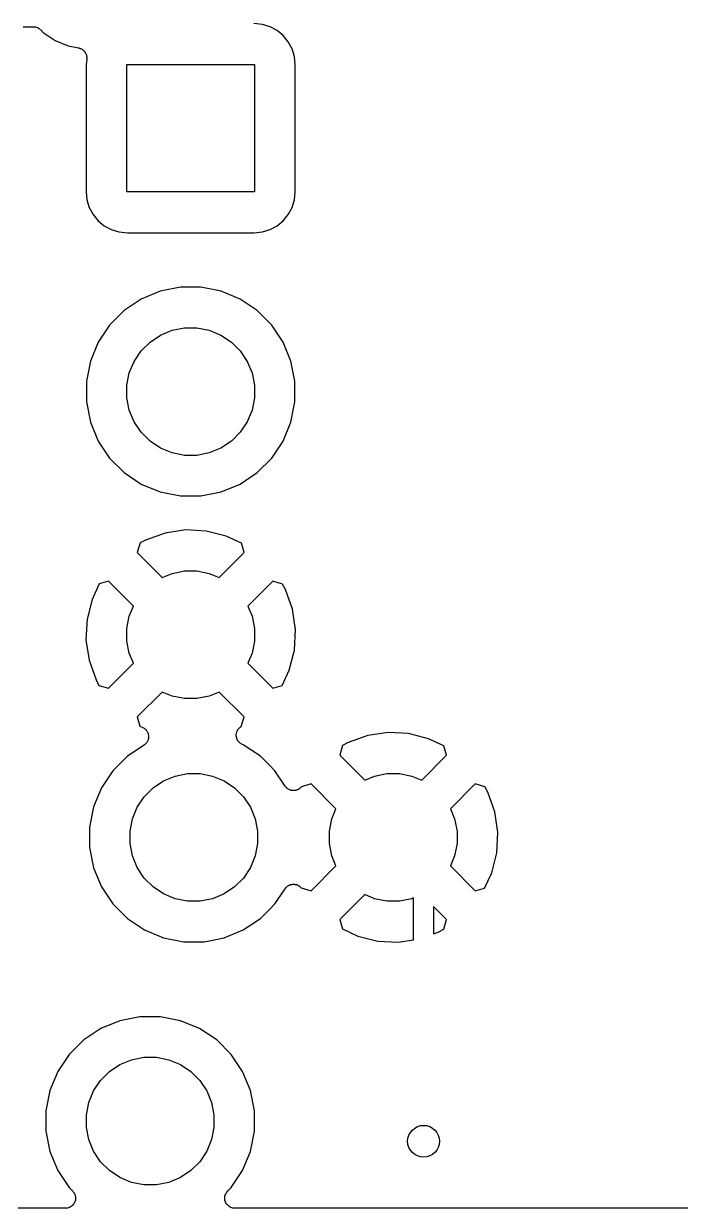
# Model space of a CAD drawing. Extents: x 19 to 115, y -142 to -17.
# Drawn here: x 98.24 to 106.47, y -134.19 to -119.34 of the extents above; entities that cross this region are included whole.
import ezdxf

# ---------------------------------------------------------------- set-up
doc = ezdxf.new("R2010")
doc.units = 0
doc.layers.add('BLACK', color=7, linetype='CONTINUOUS')

msp = doc.modelspace()

# ---------------------------------------------------------------- linework, layer by layer
at = {"layer": 'BLACK', "linetype": 'CONTINUOUS'}
for p, q in [((98.2309, -119.38), (98.2374, -119.38)), ((98.2374, -119.38), (98.2438, -119.379)), ((98.2438, -119.379), (98.2497, -119.379)), ((98.2497, -119.379), (98.2556, -119.378)), ((98.2556, -119.378), (98.3563, -119.378)), ((98.3563, -119.378), (98.3567, -119.378)), ((98.3567, -119.378), (98.3567, -119.378)), ((98.3567, -119.378), (98.3568, -119.378)), ((98.3568, -119.378), (98.3581, -119.378)), ((98.3581, -119.378), (98.3697, -119.379)), ((98.3697, -119.379), (98.3814, -119.381)), ((98.3814, -119.381), (98.382, -119.381)), ((98.382, -119.381), (98.3827, -119.381)), ((98.3827, -119.381), (98.3939, -119.384)), ((98.3939, -119.384), (98.4051, -119.388)), ((98.4051, -119.388), (98.4057, -119.388)), ((98.4057, -119.388), (98.4063, -119.388)), ((98.4063, -119.388), (98.4166, -119.394)), ((101.23, -119.349), (101.124, -119.339)), ((101.325, -119.378), (101.23, -119.349)), ((101.414, -119.426), (101.325, -119.378)), ((98.4166, -119.394), (98.4269, -119.399)), ((98.4269, -119.399), (98.4275, -119.4)), ((98.4275, -119.4), (98.428, -119.4)), ((98.428, -119.4), (98.437, -119.408)), ((98.437, -119.408), (98.4461, -119.415)), ((98.4461, -119.415), (98.4812, -119.45)), ((98.4812, -119.45), (98.6299, -119.55)), ((101.491, -119.489), (101.414, -119.426)), ((101.554, -119.566), (101.491, -119.489)), ((98.6299, -119.55), (98.7951, -119.618)), ((98.7951, -119.618), (98.9247, -119.644)), ((98.9247, -119.644), (98.9265, -119.644)), ((98.9265, -119.644), (98.9319, -119.646)), ((98.9319, -119.646), (98.9376, -119.647)), ((98.9376, -119.647), (98.9437, -119.65)), ((98.9437, -119.65), (98.9501, -119.652)), ((98.9501, -119.652), (98.9551, -119.655)), ((98.9551, -119.655), (98.9604, -119.657)), ((98.9604, -119.657), (98.966, -119.66)), ((98.966, -119.66), (98.9718, -119.664)), ((98.9718, -119.664), (98.9762, -119.667)), ((98.9762, -119.667), (98.981, -119.671)), ((98.981, -119.671), (98.9857, -119.675)), ((98.9857, -119.675), (98.9908, -119.68)), ((98.9908, -119.68), (98.9944, -119.684)), ((98.9944, -119.684), (98.9984, -119.688)), ((101.602, -119.655), (101.554, -119.566)), ((101.631, -119.75), (101.602, -119.655)), ((98.9984, -119.688), (99.0021, -119.694)), ((99.0021, -119.694), (99.0063, -119.699)), ((99.0063, -119.699), (99.0089, -119.704)), ((99.0089, -119.704), (99.0121, -119.709)), ((99.0121, -119.709), (99.0147, -119.715)), ((99.0147, -119.715), (99.0178, -119.721)), ((99.0178, -119.721), (99.0194, -119.726)), ((99.0263, -119.781), (99.0189, -119.856)), ((99.0194, -119.726), (99.0216, -119.732)), ((99.0216, -119.732), (99.0228, -119.738)), ((99.0228, -119.738), (99.0247, -119.745)), ((99.0247, -119.745), (99.0252, -119.75)), ((99.0252, -119.75), (99.0264, -119.756)), ((99.0264, -119.775), (99.0263, -119.781)), ((99.0264, -119.756), (99.0264, -119.763)), ((99.0264, -119.763), (99.027, -119.769)), ((99.027, -119.769), (99.0264, -119.775)), ((101.641, -119.856), (101.631, -119.75)), ((99.0189, -119.856), (99.0189, -121.444)), ((99.53, -121.45), (99.53, -119.85)), ((99.53, -119.85), (101.13, -119.85)), ((101.13, -119.85), (101.13, -121.45)), ((101.641, -121.444), (101.641, -119.856)), ((99.0189, -121.444), (99.0293, -121.55)), ((101.13, -121.45), (99.53, -121.45)), ((101.631, -121.55), (101.641, -121.444)), ((99.0293, -121.55), (99.0584, -121.645)), ((101.602, -121.645), (101.631, -121.55)), ((99.0584, -121.645), (99.1056, -121.734)), ((99.1056, -121.734), (99.1691, -121.811)), ((101.491, -121.811), (101.554, -121.734)), ((101.554, -121.734), (101.602, -121.645)), ((99.1691, -121.811), (99.2464, -121.874)), ((99.2464, -121.874), (99.3347, -121.922)), ((101.325, -121.922), (101.414, -121.874)), ((101.414, -121.874), (101.491, -121.811)), ((99.3347, -121.922), (99.4304, -121.951)), ((99.4304, -121.951), (99.5362, -121.961)), ((99.5362, -121.961), (101.124, -121.961)), ((101.124, -121.961), (101.23, -121.951)), ((101.23, -121.951), (101.325, -121.922)), ((100.201, -122.644), (99.9485, -122.694)), ((100.459, -122.644), (100.201, -122.644)), ((100.712, -122.694), (100.459, -122.644)), ((99.7104, -122.793), (99.4962, -122.936)), ((99.9485, -122.694), (99.7104, -122.793)), ((100.95, -122.793), (100.712, -122.694)), ((101.164, -122.936), (100.95, -122.793)), ((99.4962, -122.936), (99.314, -123.118)), ((101.346, -123.118), (101.164, -122.936)), ((99.314, -123.118), (99.1709, -123.332)), ((99.82, -123.331), (99.9511, -123.243)), ((99.9511, -123.243), (100.097, -123.183)), ((100.097, -123.183), (100.251, -123.152)), ((100.251, -123.152), (100.409, -123.152)), ((100.409, -123.152), (100.563, -123.183)), ((100.563, -123.183), (100.709, -123.243)), ((100.709, -123.243), (100.84, -123.331)), ((101.489, -123.332), (101.346, -123.118)), ((99.1709, -123.332), (99.0723, -123.57)), ((99.7086, -123.442), (99.82, -123.331)), ((100.84, -123.331), (100.951, -123.442)), ((101.588, -123.57), (101.489, -123.332)), ((99.621, -123.573), (99.7086, -123.442)), ((100.951, -123.442), (101.039, -123.573)), ((99.0723, -123.57), (99.022, -123.823)), ((99.5607, -123.719), (99.621, -123.573)), ((101.039, -123.573), (101.099, -123.719)), ((101.638, -123.823), (101.588, -123.57)), ((99.022, -123.823), (99.022, -124.081)), ((99.53, -123.873), (99.5607, -123.719)), ((101.099, -123.719), (101.13, -123.873)), ((101.638, -124.081), (101.638, -123.823)), ((99.53, -124.031), (99.53, -123.873)), ((101.13, -123.873), (101.13, -124.031)), ((99.022, -124.081), (99.0723, -124.334)), ((99.5607, -124.185), (99.53, -124.031)), ((101.13, -124.031), (101.099, -124.185)), ((101.588, -124.334), (101.638, -124.081)), ((99.621, -124.331), (99.5607, -124.185)), ((101.099, -124.185), (101.039, -124.331)), ((99.0723, -124.334), (99.1709, -124.572)), ((99.7086, -124.462), (99.621, -124.331)), ((101.039, -124.331), (100.951, -124.462)), ((101.489, -124.572), (101.588, -124.334)), ((99.1709, -124.572), (99.314, -124.786)), ((99.82, -124.573), (99.7086, -124.462)), ((99.9511, -124.661), (99.82, -124.573)), ((100.84, -124.573), (100.709, -124.661)), ((100.951, -124.462), (100.84, -124.573)), ((101.346, -124.786), (101.489, -124.572)), ((100.097, -124.721), (99.9511, -124.661)), ((100.251, -124.752), (100.097, -124.721)), ((100.563, -124.721), (100.409, -124.752)), ((100.709, -124.661), (100.563, -124.721)), ((99.314, -124.786), (99.4962, -124.968)), ((100.409, -124.752), (100.251, -124.752)), ((101.164, -124.968), (101.346, -124.786)), ((99.4962, -124.968), (99.7104, -125.111)), ((100.95, -125.111), (101.164, -124.968)), ((99.7104, -125.111), (99.9485, -125.21)), ((100.712, -125.21), (100.95, -125.111)), ((99.9485, -125.21), (100.201, -125.26)), ((100.201, -125.26), (100.459, -125.26)), ((100.459, -125.26), (100.712, -125.21)), ((100.011, -125.725), (99.7653, -125.813)), ((100.266, -125.687), (100.011, -125.725)), ((100.523, -125.7), (100.266, -125.687)), ((100.773, -125.763), (100.523, -125.7)), ((100.966, -125.854), (100.773, -125.763)), ((99.6953, -125.85), (99.66, -125.971)), ((99.7653, -125.813), (99.6953, -125.85)), ((101, -125.971), (100.966, -125.854)), ((99.66, -125.971), (99.9717, -126.282)), ((100.688, -126.282), (101, -125.971)), ((100.097, -126.231), (100.251, -126.2)), ((100.251, -126.2), (100.409, -126.2)), ((100.409, -126.2), (100.563, -126.231)), ((99.1838, -126.364), (99.0926, -126.557)), ((99.3008, -126.33), (99.1838, -126.364)), ((99.6125, -126.642), (99.3008, -126.33)), ((99.9717, -126.282), (100.097, -126.231)), ((100.563, -126.231), (100.688, -126.282)), ((101.359, -126.33), (101.048, -126.642)), ((101.48, -126.365), (101.359, -126.33)), ((101.517, -126.435), (101.48, -126.365)), ((101.605, -126.681), (101.517, -126.435)), ((99.0926, -126.557), (99.0299, -126.807)), ((99.5607, -126.767), (99.6125, -126.642)), ((101.048, -126.642), (101.099, -126.767)), ((99.0299, -126.807), (99.0172, -127.064)), ((99.53, -126.921), (99.5607, -126.767)), ((101.099, -126.767), (101.13, -126.921)), ((101.643, -126.936), (101.605, -126.681)), ((99.53, -127.079), (99.53, -126.921)), ((101.13, -126.921), (101.13, -127.079)), ((101.63, -127.193), (101.643, -126.936)), ((99.0172, -127.064), (99.055, -127.319)), ((99.5607, -127.233), (99.53, -127.079)), ((101.13, -127.079), (101.099, -127.233)), ((99.6125, -127.358), (99.5607, -127.233)), ((101.099, -127.233), (101.048, -127.358)), ((101.567, -127.443), (101.63, -127.193)), ((99.055, -127.319), (99.1428, -127.565)), ((99.3008, -127.67), (99.6125, -127.358)), ((101.048, -127.358), (101.359, -127.67)), ((101.476, -127.636), (101.567, -127.443)), ((99.1428, -127.565), (99.1802, -127.635)), ((99.1802, -127.635), (99.3008, -127.67)), ((101.359, -127.67), (101.476, -127.636)), ((99.9717, -127.718), (99.66, -128.029)), ((100.097, -127.769), (99.9717, -127.718)), ((100.251, -127.8), (100.097, -127.769)), ((100.409, -127.8), (100.251, -127.8)), ((100.563, -127.769), (100.409, -127.8)), ((100.688, -127.718), (100.563, -127.769)), ((101, -128.029), (100.688, -127.718)), ((99.66, -128.029), (99.6943, -128.146)), ((99.6943, -128.146), (99.7301, -128.163)), ((100.959, -128.154), (100.964, -128.151)), ((100.964, -128.15), (101, -128.029)), ((100.964, -128.151), (100.964, -128.15)), ((99.7301, -128.163), (99.7317, -128.164)), ((99.7317, -128.164), (99.7394, -128.169)), ((99.7394, -128.169), (99.7473, -128.173)), ((99.7473, -128.173), (99.7499, -128.175)), ((99.7499, -128.175), (99.7528, -128.177)), ((99.7528, -128.177), (99.7594, -128.183)), ((99.7594, -128.183), (99.7663, -128.189)), ((99.7663, -128.189), (99.7685, -128.192)), ((99.7685, -128.192), (99.771, -128.194)), ((99.771, -128.194), (99.7762, -128.201)), ((99.7762, -128.201), (99.7819, -128.208)), ((99.7819, -128.208), (99.7835, -128.211)), ((99.7835, -128.211), (99.7855, -128.214)), ((99.7855, -128.214), (99.7892, -128.222)), ((99.7892, -128.222), (99.7934, -128.23)), ((99.7934, -128.23), (99.7944, -128.233)), ((99.7944, -128.233), (99.7958, -128.236)), ((99.7958, -128.236), (99.7979, -128.245)), ((99.7979, -128.245), (99.8005, -128.254)), ((99.8012, -128.294), (99.8003, -128.303)), ((99.8005, -128.254), (99.8008, -128.257)), ((99.8008, -128.257), (99.8016, -128.261)), ((99.8026, -128.285), (99.8012, -128.294)), ((99.8016, -128.261), (99.802, -128.27)), ((99.802, -128.27), (99.8028, -128.279)), ((99.8028, -128.279), (99.8025, -128.282)), ((99.8025, -128.282), (99.8026, -128.285)), ((100.902, -128.247), (100.904, -128.24)), ((100.902, -128.253), (100.902, -128.247)), ((100.902, -128.258), (100.902, -128.253)), ((100.902, -128.265), (100.902, -128.258)), ((100.902, -128.271), (100.902, -128.265)), ((100.903, -128.277), (100.902, -128.271)), ((100.904, -128.283), (100.903, -128.277)), ((100.904, -128.234), (100.906, -128.228)), ((100.904, -128.24), (100.904, -128.234)), ((100.906, -128.289), (100.904, -128.283)), ((100.906, -128.228), (100.907, -128.222)), ((100.907, -128.296), (100.906, -128.289)), ((100.907, -128.222), (100.91, -128.216)), ((100.909, -128.301), (100.907, -128.296)), ((100.91, -128.216), (100.912, -128.21)), ((100.912, -128.21), (100.914, -128.205)), ((100.914, -128.205), (100.917, -128.199)), ((100.917, -128.199), (100.92, -128.194)), ((100.92, -128.194), (100.923, -128.188)), ((100.923, -128.188), (100.927, -128.184)), ((100.927, -128.184), (100.931, -128.179)), ((100.931, -128.179), (100.935, -128.174)), ((100.935, -128.174), (100.939, -128.169)), ((100.939, -128.169), (100.944, -128.166)), ((100.944, -128.166), (100.948, -128.161)), ((100.948, -128.161), (100.954, -128.158)), ((100.954, -128.158), (100.959, -128.154)), ((102.551, -128.265), (102.305, -128.353)), ((102.806, -128.227), (102.551, -128.265)), ((103.063, -128.24), (102.806, -128.227)), ((103.313, -128.303), (103.063, -128.24)), ((99.7464, -128.384), (99.5362, -128.524)), ((99.7533, -128.378), (99.7464, -128.384)), ((99.7606, -128.373), (99.7533, -128.378)), ((99.7629, -128.37), (99.7606, -128.373)), ((99.7655, -128.368), (99.7629, -128.37)), ((99.7712, -128.361), (99.7655, -128.368)), ((99.7773, -128.354), (99.7712, -128.361)), ((99.7791, -128.351), (99.7773, -128.354)), ((99.7813, -128.349), (99.7791, -128.351)), ((99.7855, -128.341), (99.7813, -128.349)), ((99.7902, -128.333), (99.7855, -128.341)), ((99.7914, -128.33), (99.7902, -128.333)), ((99.793, -128.327), (99.7914, -128.33)), ((99.7957, -128.318), (99.793, -128.327)), ((99.7987, -128.31), (99.7957, -128.318)), ((99.7993, -128.306), (99.7987, -128.31)), ((99.8003, -128.303), (99.7993, -128.306)), ((100.911, -128.307), (100.909, -128.301)), ((100.914, -128.313), (100.911, -128.307)), ((100.916, -128.319), (100.914, -128.313)), ((100.919, -128.324), (100.916, -128.319)), ((100.922, -128.329), (100.919, -128.324)), ((100.926, -128.334), (100.922, -128.329)), ((100.93, -128.339), (100.926, -128.334)), ((100.934, -128.344), (100.93, -128.339)), ((100.938, -128.348), (100.934, -128.344)), ((100.943, -128.352), (100.938, -128.348)), ((100.947, -128.357), (100.943, -128.352)), ((100.952, -128.36), (100.947, -128.357)), ((100.957, -128.364), (100.952, -128.36)), ((100.962, -128.367), (100.957, -128.364)), ((100.968, -128.371), (100.962, -128.367)), ((100.973, -128.373), (100.968, -128.371)), ((100.978, -128.376), (100.973, -128.373)), ((100.98, -128.377), (100.978, -128.376)), ((100.99, -128.381), (100.98, -128.377)), ((101.204, -128.524), (100.99, -128.381)), ((102.235, -128.39), (102.2, -128.511)), ((102.305, -128.353), (102.235, -128.39)), ((103.506, -128.394), (103.313, -128.303)), ((103.54, -128.511), (103.506, -128.394)), ((99.5362, -128.524), (99.354, -128.706)), ((101.317, -128.637), (101.204, -128.524)), ((102.2, -128.511), (102.512, -128.822)), ((103.228, -128.822), (103.54, -128.511)), ((99.354, -128.706), (99.2109, -128.92)), ((100.137, -128.771), (100.291, -128.74)), ((100.291, -128.74), (100.449, -128.74)), ((100.449, -128.74), (100.603, -128.771)), ((101.386, -128.706), (101.317, -128.637)), ((101.317, -128.637), (101.317, -128.637)), ((101.514, -128.898), (101.386, -128.706)), ((102.637, -128.771), (102.791, -128.74)), ((102.791, -128.74), (102.949, -128.74)), ((102.949, -128.74), (103.103, -128.771)), ((99.86, -128.919), (99.9911, -128.831)), ((99.9911, -128.831), (100.137, -128.771)), ((100.603, -128.771), (100.749, -128.831)), ((100.749, -128.831), (100.88, -128.919)), ((101.841, -128.87), (101.72, -128.906)), ((102.152, -129.182), (101.841, -128.87)), ((102.512, -128.822), (102.637, -128.771)), ((103.103, -128.771), (103.228, -128.822)), ((103.899, -128.87), (103.588, -129.182)), ((104.02, -128.905), (103.899, -128.87)), ((99.2109, -128.92), (99.1123, -129.158)), ((99.661, -129.161), (99.7486, -129.03)), ((99.7486, -129.03), (99.86, -128.919)), ((100.88, -128.919), (100.991, -129.03)), ((100.991, -129.03), (101.079, -129.161)), ((101.52, -128.905), (101.514, -128.898)), ((101.525, -128.912), (101.52, -128.905)), ((101.528, -128.914), (101.525, -128.912)), ((101.53, -128.917), (101.528, -128.914)), ((101.537, -128.923), (101.53, -128.917)), ((101.543, -128.929), (101.537, -128.923)), ((101.546, -128.931), (101.543, -128.929)), ((101.549, -128.933), (101.546, -128.931)), ((101.557, -128.937), (101.549, -128.933)), ((101.565, -128.942), (101.557, -128.937)), ((101.568, -128.943), (101.565, -128.942)), ((101.571, -128.945), (101.568, -128.943)), ((101.579, -128.947), (101.571, -128.945)), ((101.588, -128.95), (101.579, -128.947)), ((101.591, -128.951), (101.588, -128.95)), ((101.594, -128.952), (101.591, -128.951)), ((101.603, -128.953), (101.594, -128.952)), ((101.612, -128.954), (101.603, -128.953)), ((101.616, -128.954), (101.612, -128.954)), ((101.619, -128.954), (101.616, -128.954)), ((101.628, -128.953), (101.619, -128.954)), ((101.637, -128.953), (101.628, -128.953)), ((101.64, -128.952), (101.637, -128.953)), ((101.644, -128.952), (101.64, -128.952)), ((101.652, -128.949), (101.644, -128.952)), ((101.661, -128.947), (101.652, -128.949)), ((101.664, -128.946), (101.661, -128.947)), ((101.668, -128.945), (101.664, -128.946)), ((101.676, -128.941), (101.668, -128.945)), ((101.684, -128.937), (101.676, -128.941)), ((101.686, -128.935), (101.684, -128.937)), ((101.689, -128.933), (101.686, -128.935)), ((101.696, -128.928), (101.689, -128.933)), ((101.704, -128.922), (101.696, -128.928)), ((101.706, -128.92), (101.704, -128.922)), ((101.709, -128.918), (101.706, -128.92)), ((101.715, -128.911), (101.709, -128.918)), ((101.72, -128.906), (101.715, -128.911)), ((104.057, -128.975), (104.02, -128.905)), ((104.145, -129.221), (104.057, -128.975)), ((99.1123, -129.158), (99.062, -129.411)), ((99.6007, -129.307), (99.661, -129.161)), ((101.079, -129.161), (101.139, -129.307)), ((102.101, -129.307), (102.152, -129.182)), ((103.588, -129.182), (103.639, -129.307)), ((99.57, -129.461), (99.6007, -129.307)), ((101.139, -129.307), (101.17, -129.461)), ((102.07, -129.461), (102.101, -129.307)), ((103.639, -129.307), (103.67, -129.461)), ((104.183, -129.476), (104.145, -129.221)), ((99.062, -129.411), (99.062, -129.669)), ((99.57, -129.619), (99.57, -129.461)), ((101.17, -129.461), (101.17, -129.619)), ((102.07, -129.619), (102.07, -129.461)), ((103.67, -129.461), (103.67, -129.619)), ((104.17, -129.733), (104.183, -129.476)), ((99.6007, -129.773), (99.57, -129.619)), ((101.17, -129.619), (101.139, -129.773)), ((102.101, -129.773), (102.07, -129.619)), ((103.67, -129.619), (103.639, -129.773)), ((99.062, -129.669), (99.1123, -129.922)), ((99.661, -129.919), (99.6007, -129.773)), ((101.139, -129.773), (101.079, -129.919)), ((102.152, -129.898), (102.101, -129.773)), ((103.639, -129.773), (103.588, -129.898)), ((104.107, -129.983), (104.17, -129.733)), ((99.1123, -129.922), (99.2109, -130.16)), ((99.7486, -130.05), (99.661, -129.919)), ((101.079, -129.919), (100.991, -130.05)), ((101.841, -130.21), (102.152, -129.898)), ((103.588, -129.898), (103.899, -130.21)), ((99.86, -130.161), (99.7486, -130.05)), ((100.991, -130.05), (100.88, -130.161)), ((104.016, -130.176), (104.107, -129.983)), ((99.2109, -130.16), (99.354, -130.374)), ((99.9911, -130.249), (99.86, -130.161)), ((100.88, -130.161), (100.749, -130.249)), ((101.386, -130.374), (101.513, -130.184)), ((101.513, -130.184), (101.514, -130.182)), ((101.514, -130.182), (101.518, -130.178)), ((101.518, -130.178), (101.521, -130.173)), ((101.521, -130.173), (101.526, -130.168)), ((101.526, -130.168), (101.53, -130.163)), ((101.53, -130.163), (101.535, -130.159)), ((101.535, -130.159), (101.539, -130.155)), ((101.539, -130.155), (101.544, -130.152)), ((101.544, -130.152), (101.549, -130.148)), ((101.549, -130.148), (101.555, -130.145)), ((101.555, -130.145), (101.56, -130.142)), ((101.56, -130.142), (101.566, -130.139)), ((101.566, -130.139), (101.571, -130.136)), ((101.571, -130.136), (101.577, -130.135)), ((101.577, -130.135), (101.583, -130.132)), ((101.583, -130.132), (101.589, -130.131)), ((101.589, -130.131), (101.595, -130.129)), ((101.595, -130.129), (101.601, -130.129)), ((101.601, -130.129), (101.607, -130.128)), ((101.607, -130.128), (101.613, -130.128)), ((101.613, -130.128), (101.62, -130.127)), ((101.62, -130.127), (101.626, -130.128)), ((101.626, -130.128), (101.632, -130.128)), ((101.632, -130.128), (101.638, -130.129)), ((101.638, -130.129), (101.645, -130.13)), ((101.645, -130.13), (101.65, -130.132)), ((101.65, -130.132), (101.656, -130.133)), ((101.656, -130.133), (101.662, -130.135)), ((101.662, -130.135), (101.668, -130.137)), ((101.668, -130.137), (101.673, -130.14)), ((101.673, -130.14), (101.679, -130.142)), ((101.679, -130.142), (101.684, -130.146)), ((101.684, -130.146), (101.69, -130.149)), ((101.69, -130.149), (101.695, -130.153)), ((101.695, -130.153), (101.699, -130.156)), ((101.699, -130.156), (101.704, -130.161)), ((101.704, -130.161), (101.709, -130.165)), ((101.709, -130.165), (101.713, -130.169)), ((101.713, -130.169), (101.717, -130.174)), ((101.717, -130.174), (101.717, -130.174)), ((101.717, -130.174), (101.841, -130.21)), ((103.899, -130.21), (104.016, -130.176)), ((99.354, -130.374), (99.5362, -130.556)), ((100.137, -130.309), (99.9911, -130.249)), ((100.291, -130.34), (100.137, -130.309)), ((100.449, -130.34), (100.291, -130.34)), ((100.603, -130.309), (100.449, -130.34)), ((100.749, -130.249), (100.603, -130.309)), ((101.317, -130.443), (101.386, -130.374)), ((102.512, -130.258), (102.2, -130.569)), ((102.637, -130.309), (102.512, -130.258)), ((102.791, -130.34), (102.637, -130.309)), ((102.949, -130.34), (102.791, -130.34)), ((103.103, -130.309), (102.949, -130.34)), ((103.126, -130.3), (103.103, -130.309)), ((103.126, -130.824), (103.126, -130.3)), ((101.204, -130.556), (101.317, -130.443)), ((101.317, -130.443), (101.317, -130.443)), ((103.54, -130.569), (103.376, -130.405)), ((103.376, -130.405), (103.376, -130.748)), ((99.5362, -130.556), (99.7504, -130.699)), ((100.99, -130.699), (101.204, -130.556)), ((102.2, -130.569), (102.234, -130.686)), ((103.505, -130.69), (103.54, -130.569)), ((99.7504, -130.699), (99.9885, -130.798)), ((99.9885, -130.798), (100.241, -130.848)), ((100.499, -130.848), (100.752, -130.798)), ((100.752, -130.798), (100.99, -130.699)), ((102.234, -130.686), (102.427, -130.777)), ((102.427, -130.777), (102.677, -130.84)), ((102.934, -130.853), (103.126, -130.824)), ((103.376, -130.748), (103.435, -130.727)), ((103.435, -130.727), (103.505, -130.69)), ((100.241, -130.848), (100.499, -130.848)), ((102.677, -130.84), (102.934, -130.853)), ((99.4405, -131.838), (99.2024, -131.937)), ((99.6932, -131.788), (99.4405, -131.838)), ((99.9508, -131.788), (99.6932, -131.788)), ((100.204, -131.838), (99.9508, -131.788)), ((100.442, -131.937), (100.204, -131.838)), ((99.2024, -131.937), (98.9882, -132.08)), ((100.656, -132.08), (100.442, -131.937)), ((98.9882, -132.08), (98.806, -132.262)), ((100.838, -132.262), (100.656, -132.08)), ((98.806, -132.262), (98.6629, -132.476)), ((99.5886, -132.327), (99.7432, -132.296)), ((99.7432, -132.296), (99.9008, -132.296)), ((99.9008, -132.296), (100.055, -132.327)), ((100.981, -132.476), (100.838, -132.262)), ((99.312, -132.475), (99.4431, -132.387)), ((99.4431, -132.387), (99.5886, -132.327)), ((100.055, -132.327), (100.201, -132.387)), ((100.201, -132.387), (100.332, -132.475)), ((98.6629, -132.476), (98.5643, -132.714)), ((99.113, -132.717), (99.2006, -132.586)), ((99.2006, -132.586), (99.312, -132.475)), ((100.332, -132.475), (100.443, -132.586)), ((100.443, -132.586), (100.531, -132.717)), ((101.08, -132.714), (100.981, -132.476)), ((98.5643, -132.714), (98.514, -132.967)), ((99.0527, -132.863), (99.113, -132.717)), ((100.531, -132.717), (100.591, -132.863)), ((101.13, -132.967), (101.08, -132.714)), ((99.022, -133.017), (99.0527, -132.863)), ((100.591, -132.863), (100.622, -133.017)), ((98.514, -132.967), (98.514, -133.225)), ((99.022, -133.175), (99.022, -133.017)), ((100.622, -133.017), (100.622, -133.175)), ((101.13, -133.225), (101.13, -132.967)), ((99.0527, -133.329), (99.022, -133.175)), ((100.622, -133.175), (100.591, -133.329)), ((98.514, -133.225), (98.5643, -133.478)), ((99.113, -133.475), (99.0527, -133.329)), ((100.591, -133.329), (100.531, -133.475)), ((101.08, -133.478), (101.13, -133.225)), ((98.5643, -133.478), (98.6629, -133.716)), ((99.2006, -133.606), (99.113, -133.475)), ((100.531, -133.475), (100.443, -133.606)), ((100.981, -133.716), (101.08, -133.478)), ((99.312, -133.717), (99.2006, -133.606)), ((100.443, -133.606), (100.332, -133.717)), ((98.6629, -133.716), (98.806, -133.93)), ((99.4431, -133.805), (99.312, -133.717)), ((100.332, -133.717), (100.201, -133.805)), ((100.838, -133.93), (100.981, -133.716)), ((98.806, -133.93), (98.8494, -133.973)), ((99.5886, -133.865), (99.4431, -133.805)), ((99.7432, -133.896), (99.5886, -133.865)), ((99.9008, -133.896), (99.7432, -133.896)), ((100.055, -133.865), (99.9008, -133.896)), ((100.201, -133.805), (100.055, -133.865)), ((100.795, -133.973), (100.838, -133.93)), ((98.8494, -133.973), (98.8503, -133.974)), ((98.8503, -133.974), (98.8503, -133.974)), ((98.8503, -133.974), (98.8503, -133.974)), ((98.8503, -133.974), (98.8506, -133.974)), ((98.8506, -133.974), (98.8583, -133.984)), ((98.8583, -133.984), (98.8659, -133.993)), ((98.8659, -133.993), (98.866, -133.994)), ((98.866, -133.994), (98.8661, -133.994)), ((98.8661, -133.994), (98.8718, -134.005)), ((98.8718, -134.005), (98.8773, -134.015)), ((98.8773, -134.015), (98.8774, -134.016)), ((98.8774, -134.016), (98.8775, -134.016)), ((98.8775, -134.016), (98.8809, -134.028)), ((98.8839, -134.089), (98.8803, -134.1)), ((98.8809, -134.028), (98.8843, -134.039)), ((98.884, -134.089), (98.8839, -134.089)), ((98.8839, -134.089), (98.8839, -134.089)), ((98.8853, -134.076), (98.884, -134.089)), ((98.8843, -134.039), (98.8844, -134.039)), ((98.8844, -134.039), (98.8844, -134.04)), ((98.8844, -134.04), (98.8855, -134.052)), ((98.8866, -134.064), (98.8853, -134.076)), ((98.8855, -134.052), (98.8866, -134.064)), ((98.8866, -134.064), (98.8866, -134.064)), ((98.8866, -134.064), (98.8866, -134.064)), ((100.757, -134.062), (100.759, -134.05)), ((100.757, -134.063), (100.757, -134.062)), ((100.757, -134.062), (100.757, -134.062)), ((100.759, -134.075), (100.757, -134.063)), ((100.759, -134.05), (100.76, -134.038)), ((100.76, -134.087), (100.759, -134.075)), ((100.76, -134.037), (100.764, -134.026)), ((100.76, -134.038), (100.76, -134.037)), ((100.76, -134.038), (100.76, -134.038)), ((100.763, -134.099), (100.76, -134.087)), ((100.76, -134.087), (100.76, -134.087)), ((100.76, -134.087), (100.76, -134.087)), ((100.764, -134.026), (100.767, -134.014)), ((100.767, -134.014), (100.773, -134.003)), ((100.767, -134.014), (100.767, -134.014)), ((100.767, -134.014), (100.767, -134.014)), ((100.773, -134.003), (100.779, -133.992)), ((100.779, -133.992), (100.787, -133.983)), ((100.779, -133.992), (100.779, -133.992)), ((100.779, -133.992), (100.779, -133.992)), ((100.787, -133.983), (100.795, -133.973)), ((98.7596, -134.19), (98.166, -134.19)), ((98.7718, -134.189), (98.7596, -134.19)), ((98.7838, -134.188), (98.7718, -134.189)), ((98.784, -134.188), (98.7838, -134.188)), ((98.7843, -134.188), (98.784, -134.188)), ((98.7958, -134.184), (98.7843, -134.188)), ((98.8076, -134.181), (98.7958, -134.184)), ((98.8078, -134.18), (98.8076, -134.181)), ((98.808, -134.18), (98.8078, -134.18)), ((98.8186, -134.175), (98.808, -134.18)), ((98.8295, -134.169), (98.8186, -134.175)), ((98.8297, -134.169), (98.8295, -134.169)), ((98.8299, -134.169), (98.8297, -134.169)), ((98.8393, -134.161), (98.8299, -134.169)), ((98.8488, -134.153), (98.8393, -134.161)), ((98.8489, -134.153), (98.8488, -134.153)), ((98.8491, -134.153), (98.8489, -134.153)), ((98.8568, -134.144), (98.8491, -134.153)), ((98.8646, -134.134), (98.8568, -134.144)), ((98.8647, -134.134), (98.8646, -134.134)), ((98.8649, -134.134), (98.8647, -134.134)), ((98.8707, -134.123), (98.8649, -134.134)), ((98.8765, -134.113), (98.8707, -134.123)), ((98.8766, -134.112), (98.8765, -134.113)), ((98.8767, -134.112), (98.8766, -134.112)), ((98.8803, -134.1), (98.8767, -134.112)), ((100.767, -134.111), (100.763, -134.099)), ((100.772, -134.122), (100.767, -134.111)), ((100.767, -134.111), (100.767, -134.111)), ((100.767, -134.111), (100.767, -134.111)), ((100.778, -134.133), (100.772, -134.122)), ((100.786, -134.142), (100.778, -134.133)), ((100.778, -134.133), (100.778, -134.133)), ((100.778, -134.133), (100.778, -134.133)), ((100.794, -134.152), (100.786, -134.142)), ((100.803, -134.16), (100.794, -134.152)), ((100.794, -134.152), (100.794, -134.152)), ((100.794, -134.152), (100.794, -134.152)), ((100.813, -134.168), (100.803, -134.16)), ((100.824, -134.174), (100.813, -134.168)), ((100.813, -134.168), (100.813, -134.168)), ((100.813, -134.168), (100.813, -134.168)), ((100.834, -134.18), (100.824, -134.174)), ((100.835, -134.18), (100.834, -134.18)), ((100.846, -134.184), (100.835, -134.18)), ((100.835, -134.18), (100.835, -134.18)), ((100.858, -134.187), (100.846, -134.184)), ((100.87, -134.189), (100.858, -134.187)), ((100.858, -134.187), (100.858, -134.187)), ((100.858, -134.187), (100.858, -134.187)), ((100.883, -134.19), (100.87, -134.189)), ((100.884, -134.19), (100.883, -134.19)), ((100.883, -134.19), (100.883, -134.19)), ((100.883, -134.19), (100.883, -134.19)), ((100.883, -134.19), (100.883, -134.19)), ((107.94, -134.19), (100.884, -134.19))]:
    msp.add_line(p, q, dxfattribs=at)
at = {"layer": 'BLACK'}
msp.add_circle((103.251, -133.35), 0.2, dxfattribs=at)

doc.saveas('drawing.dxf')
